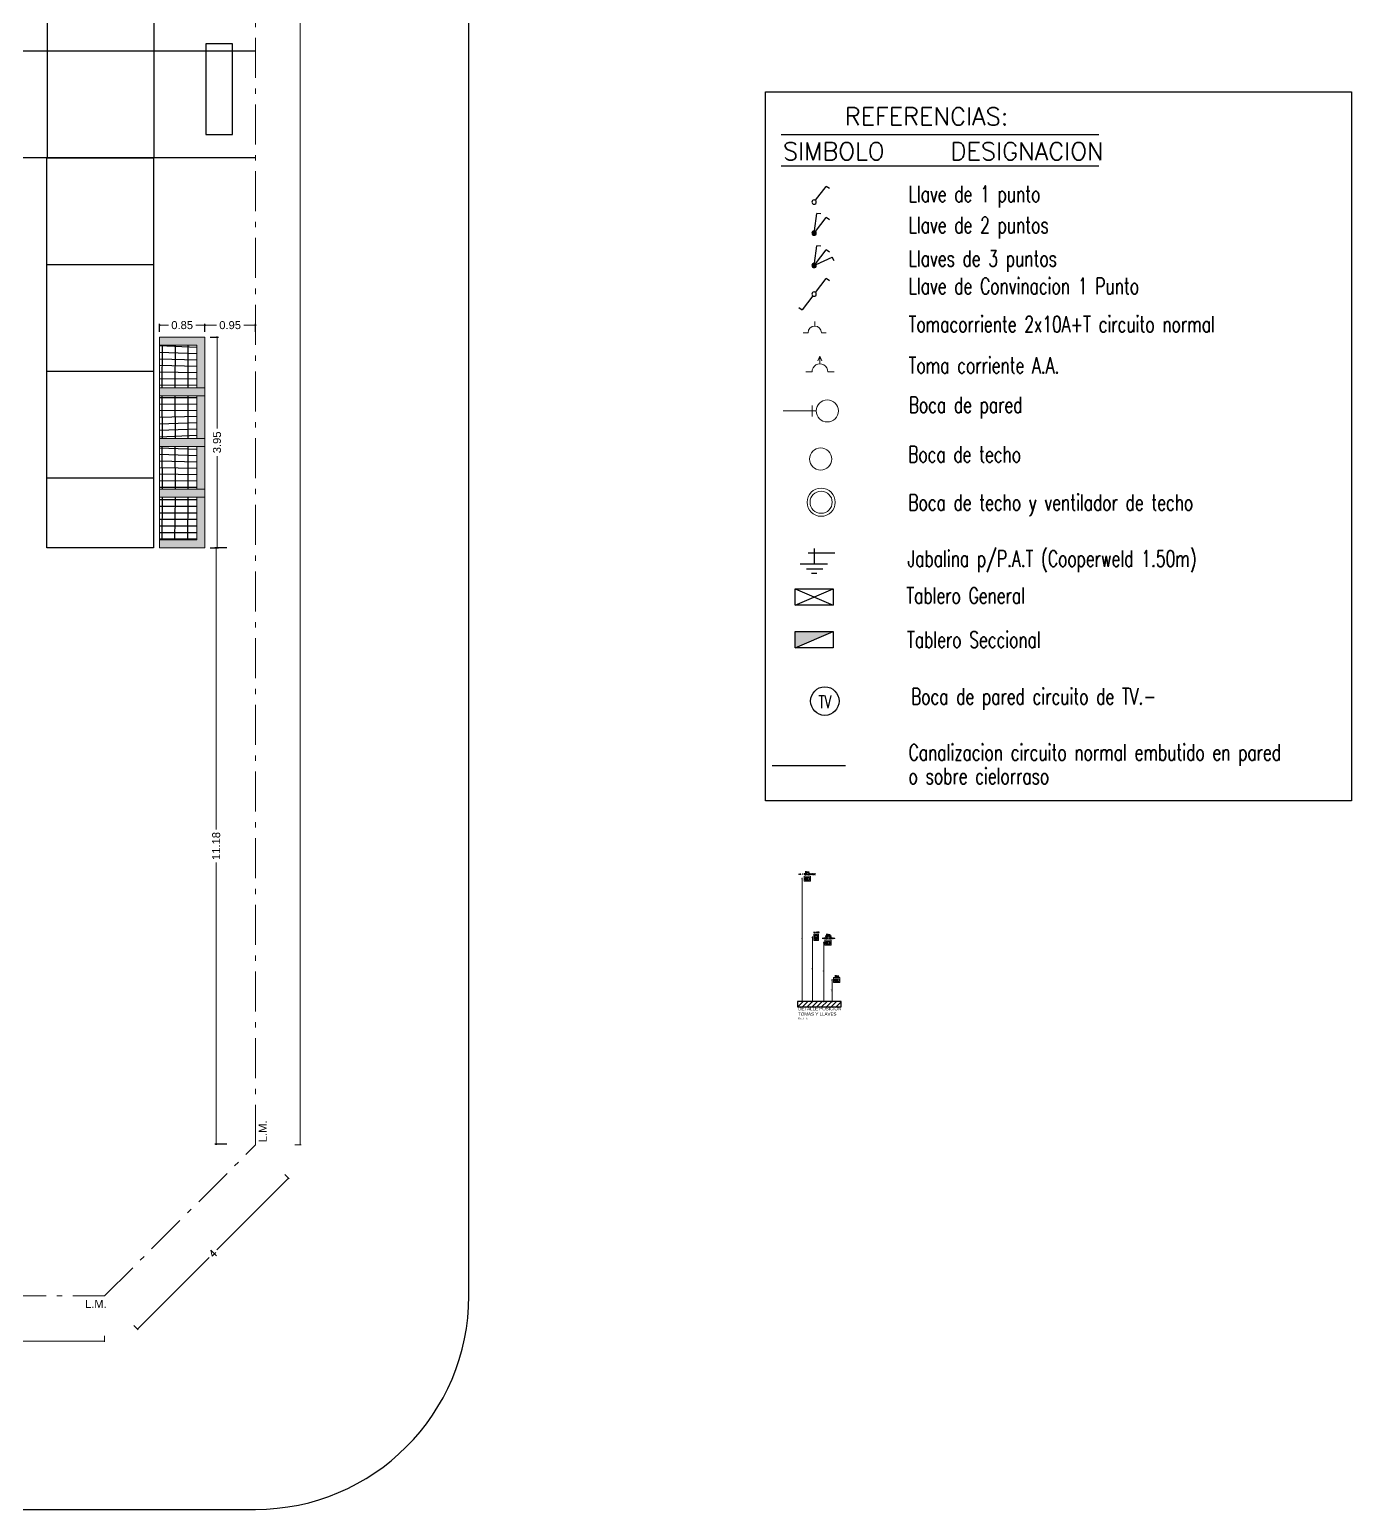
# Model space of a CAD drawing. Header units: metres. Extents: x 5593058 to 5593183, y 6971841 to 6972020.
# Drawn here: x 5593158.24 to 5593183.02, y 6971912.67 to 6971940.41 of the extents above; entities that cross this region are included whole.
import ezdxf
from ezdxf.enums import TextEntityAlignment as Align

# ---------------------------------------------------------------- set-up
doc = ezdxf.new("R2010")
doc.units = ezdxf.units.M
doc.header["$LTSCALE"] = 0.1
doc.header["$PDMODE"] = 35
doc.header["$PDSIZE"] = -3
doc.linetypes.add('CONTINUA', pattern=[0])
doc.linetypes.add('RAYA-PUNTO', pattern=[0.625, 0.375, -0.1, 0.05, -0.1])
for name, color, linetype in [('00 veredas', 252, 'Continuous'), ('A - AMOBLAMIENTO', 8, 'Continuous'), ('A - VISTA .5', 8, 'Continuous'), ('A - VISTA 05', 8, 'Continuous'), ('A- HACH_MURO', 10, 'Continuous'), ('ARTEF', 10, 'Continuous'), ('DEBIL-1', 3, 'Continuous'), ('ELECTRI', 5, 'Continuous'), ('FUERTE-1', 3, 'Continuous'), ('I-ELECTRICA COTAS', 8, 'Continuous'), ('SIMBOLOGIA', 1, 'Continuous'), ('TEXTO-1', 7, 'Continuous')]:
    doc.layers.add(name, color=color, linetype=linetype)
for name, color, linetype, lineweight in [('12-Elec-Fuertes', 6, 'Continuous', 30), ('A - COTAS 100', 253, 'Continuous', 0), ('A - VISTA 1', 1, 'Continuous', 20), ('A Eje', 1, 'RAYA-PUNTO', 0), ('A-COTAS 1.200', 9, 'Continuous', 0), ('A-MUROS', 3, 'Continuous', 0), ('A-PLANILLA LOCALES', 2, 'Continuous', 0), ('I-ELECTRICA', 10, 'Continuous', 20)]:
    doc.layers.add(name, color=color, linetype=linetype, lineweight=lineweight)
doc.styles.add('arial', font='arial.ttf')
doc.styles.add('ROMANS', font='romans')
doc.styles.get("Standard").update_dxf_attribs({"font": 'simplex.shx'})
doc.styles.add('T15', font='romans.shx', dxfattribs={"height": 0.15})
doc.dimstyles.new('10- COTAS PARCIALES EPGC', dxfattribs={"dimscale": 10, "dimtxt": 0.0018, "dimasz": 0.0025, "dimexe": 0.001, "dimexo": 0.001, "dimgap": 0.0005, "dimtad": 1, "dimzin": 1, "dimdsep": 46, "dimtxsty": 'arial', "dimblk": 'DOTSMALL', "dimcen": 0.009, "dimdle": 0.0015, "dimclrd": 1, "dimclre": 1, "dimclrt": 256, "dimazin": 0, "dimtfac": 1, "dimtmove": 2, "dimatfit": 2, "dimldrblk": 'DOTSMALL', "dimfxl": 0.001, "dimfxlon": 1, "dimtolj": 2, "dimtzin": 0, "dimlwd": -1, "dimlwe": -1, "dimarcsym": 0})
doc.dimstyles.new('EST-1.100', dxfattribs={"dimtxt": 0.15, "dimasz": 0.01, "dimexe": 0.015, "dimexo": 0, "dimgap": 0.05, "dimtad": 0, "dimtxsty": 'Standard', "dimblk": 'DOT', "dimcen": 0.02, "dimclrd": 256, "dimclre": 256, "dimclrt": 256, "dimazin": 0, "dimtfac": 1, "dimtmove": 0, "dimatfit": 3, "dimfxl": 0.1, "dimfxlon": 1, "dimlwd": -1, "dimlwe": -1, "dimarcsym": 0})
doc.dimstyles.new('MARQ 100', dxfattribs={"dimscale": 0.1, "dimtxt": 1.5, "dimasz": 0.3, "dimexe": 0.25, "dimexo": 1, "dimtad": 0, "dimzin": 1, "dimdsep": 46, "dimtxsty": 'arial', "dimblk": 'BOXFILLED', "dimcen": 2.5, "dimclrd": 256, "dimclre": 256, "dimclrt": 256, "dimazin": 0, "dimtfac": 1, "dimtmove": 2, "dimatfit": 3, "dimldrblk": 'DOTSMALL', "dimfxl": 2, "dimfxlon": 1, "dimlwd": -1, "dimarcsym": 0})

# ---------------------------------------------------------------- blocks, each defined once
blk = doc.blocks.new('PARRI')
at = {"layer": 'A - VISTA 05'}
h = blk.add_hatch(dxfattribs=at)
h.set_pattern_fill('_U', color=256, scale=0.24, angle=90, pattern_type=0)
h.set_pattern_definition([(90, (-0.150000000372529, -0.9499999992549419), (-0.24, 1.469576158976824e-17), [])])
h.paths.add_polyline_path([(-0.8500000005587935, -0.150000000372529), (-0.150000000372529, -0.150000000372529), (-0.150000000372529, -0.9499999992549419), (-0.8500000005587935, -0.9499999992549419)])
h = blk.add_hatch(dxfattribs=at)
h.set_pattern_fill('_U', color=256, scale=0.12, pattern_type=0)
h.set_pattern_definition([(0, (-5593160.826555823, -6971936.769775786), (0, 0.12), [])])
h.paths.add_polyline_path([(-0.8500000005587935, -0.150000000372529), (-0.150000000372529, -0.150000000372529), (-0.150000000372529, -0.9499999992549419), (-0.8500000005587935, -0.9499999992549419)])
at = {"layer": 'A - VISTA 1'}
blk.add_lwpolyline([(-0.8500000005587935, -0.150000000372529), (-0.150000000372529, -0.150000000372529), (-0.150000000372529, -0.9499999992549419), (-0.8500000005587935, -0.9499999992549419)], close=True, dxfattribs=at)
at = {"layer": 'A-MUROS'}
blk.add_lwpolyline([(-0.8500000005587935, -0.9499999992549419), (-0.150000000372529, -0.9499999992549419), (-0.150000000372529, -0.150000000372529), (-0.8500000005587935, -0.150000000372529), (-0.8500000005587935, 0), (0, 0), (0, -1.099999999627471), (-0.8500000005587935, -1.099999999627471), (-0.8500000005587935, -0.9499999992549419)], dxfattribs=at)
blk = doc.blocks.new('_Dot')
at = {"color": 0, "linetype": 'ByBlock', "lineweight": -2}
blk.add_line((-0.5, 0), (-1, 0), dxfattribs=at)
at = {"color": 0, "linetype": 'ByBlock', "const_width": 0.5}
blk.add_lwpolyline([(-0.25, 0, 1), (0.25, 0, 1)], format="xyb", close=True, dxfattribs=at)
blk = doc.blocks.new('*D136')
at = {"layer": 'A - COTAS 100', "transparency": 16777216}
for p, q in [((5593163.214174974, 6971973.740013712), (5593163.329174974, 6971973.740013712)), ((5593163.314174974, 6971973.730013712), (5593163.314174974, 6971946.973585141)), ((5593163.314174974, 6971919.510013712), (5593163.314174974, 6971946.266442283)), ((5593163.214174974, 6971919.500013712), (5593163.329174974, 6971919.500013712))]:
    blk.add_line(p, q, dxfattribs=at)
at = {"layer": 'Defpoints', "color": 0, "transparency": 16777216}
for p in [(5593162.472498879, 6971973.740013712), (5593162.472498879, 6971919.500013712), (5593163.314174974, 6971919.500013712)]:
    blk.add_point(p, dxfattribs=at)
at = {"layer": 'A - COTAS 100', "transparency": 16777216, "xscale": 0.01, "yscale": 0.01, "zscale": 0.01}
for p, rotation in [((5593163.314174974, 6971973.740013712), 90), ((5593163.314174974, 6971919.500013712), 270)]:
    blk.add_blockref('_Dot', p, dxfattribs=dict(at, rotation=rotation))
at = {"layer": 'A - COTAS 100', "transparency": 16777216, "insert": (5593163.314174975, 6971946.620013709), "char_height": 0.15, "attachment_point": 5, "rotation": 90}
blk.add_mtext('54,24', dxfattribs=at)
blk = doc.blocks.new('*D137')
at = {"layer": 'A - COTAS 100', "transparency": 16777216}
for p, q in [((5593163.022984118, 6971918.949528467), (5593163.104301398, 6971918.868211187)), ((5593163.086623728, 6971918.871746722), (5593161.751930856, 6971917.53705385)), ((5593160.270765862, 6971916.055888856), (5593161.605458737, 6971917.390581731)), ((5593160.192984117, 6971916.119528466), (5593160.274301397, 6971916.038211186))]:
    blk.add_line(p, q, dxfattribs=at)
at = {"layer": 'Defpoints', "color": 0, "transparency": 16777216}
for p in [(5593162.472498877, 6971919.500013708), (5593163.093694796, 6971918.878817789), (5593159.642498876, 6971916.670013707)]:
    blk.add_point(p, dxfattribs=at)
at = {"layer": 'A - COTAS 100', "transparency": 16777216, "xscale": 0.01, "yscale": 0.01, "zscale": 0.01}
for p, rotation in [((5593163.093694796, 6971918.878817789), 45), ((5593160.263694795, 6971916.048817788), 225)]:
    blk.add_blockref('_Dot', p, dxfattribs=dict(at, rotation=rotation))
at = {"layer": 'A - COTAS 100', "transparency": 16777216, "insert": (5593161.678694797, 6971917.463817789), "char_height": 0.15, "attachment_point": 5, "rotation": 45}
blk.add_mtext('4', dxfattribs=at)
blk = doc.blocks.new('*D138')
at = {"layer": 'A - COTAS 100', "transparency": 16777216}
for p, q in [((5593128.572498878, 6971915.924941453), (5593128.572498878, 6971915.809941453)), ((5593159.642498877, 6971915.924941453), (5593159.642498877, 6971915.809941453)), ((5593128.582498878, 6971915.824941453), (5593143.771784592, 6971915.824941453)), ((5593159.632498877, 6971915.824941453), (5593144.443213163, 6971915.824941453))]:
    blk.add_line(p, q, dxfattribs=at)
at = {"layer": 'Defpoints', "color": 0, "transparency": 16777216}
for p in [(5593128.572498878, 6971916.670013708), (5593159.642498877, 6971916.670013708), (5593128.572498878, 6971915.824941453)]:
    blk.add_point(p, dxfattribs=at)
at = {"layer": 'A - COTAS 100', "transparency": 16777216, "xscale": 0.01, "yscale": 0.01, "zscale": 0.01, "rotation": 180}
blk.add_blockref('_Dot', (5593128.572498878, 6971915.824941453), dxfattribs=at)
at = {"layer": 'A - COTAS 100', "transparency": 16777216, "xscale": 0.01, "yscale": 0.01, "zscale": 0.01}
blk.add_blockref('_Dot', (5593159.642498877, 6971915.824941453), dxfattribs=at)
at = {"layer": 'A - COTAS 100', "transparency": 16777216, "insert": (5593144.107498878, 6971915.824941453), "char_height": 0.15, "attachment_point": 5}
blk.add_mtext('31,07', dxfattribs=at)
blk = doc.blocks.new('Lave 1 punto')
for p in [(0.02197401771536533, 0.04721952964291631), (0.1154042828823094, 0.4750075885272054)]:
    blk.add_line(p, (0.1992683335427046, 0.4282037588490084))
blk.add_circle((0, 0), 0.05208206442001519)
blk = doc.blocks.new('Llave Combinada')
at = {"zscale": 0.7354918856893543}
for xscale, yscale, rotation in [(-0.7354918856893592, 0.7354918856893279, 297.1863345444498), (-0.7354918856893581, 0.7354918856893278, 117.7131935370889)]:
    blk.add_blockref('Lave 1 punto', (0, 0), dxfattribs=dict(at, xscale=xscale, yscale=yscale, rotation=rotation))
blk = doc.blocks.new('BL-TS')
at = {"layer": '12-Elec-Fuertes', "lineweight": -2}
blk.add_hatch(color=1, dxfattribs=at).paths.add_polyline_path([(0.6037643985473551, 0.2585839584789937), (0, 0.2585839584789937), (0, 0)])
at = {"layer": '12-Elec-Fuertes', "color": 1, "lineweight": -2}
blk.add_lwpolyline([(0, 0), (0, 0.2585839584789937), (0.6037643985473551, 0.2585839584789937), (0.6037643985473551, 0)], close=True, dxfattribs=at)
blk.add_lwpolyline([(0, 0), (0.6037643985473551, 0.2585839584789937)], dxfattribs=at)
blk = doc.blocks.new('TOM')
at = {"layer": 'I-ELECTRICA'}
for p, q in [((784.2311070836607, -255.9094332685756, 30.33813205925457), (784.2311070836607, -255.9836395532273, 30.33813205925457)), ((784.1243223743644, -256.0904242625237, 30.33813205925457), (784.0501160897127, -256.0904242625237, 30.33813205925457)), ((784.4120980776088, -256.0904242625236, 30.33813205925457), (784.3378917929571, -256.0904242625236, 30.33813205925457))]:
    blk.add_line(p, q, dxfattribs=at)
blk.add_arc((784.2311070836607, -256.0904242625237, 30.33813205925457), 0.106784709296355, 0, 180, dxfattribs=at)
blk = doc.blocks.new('bloque nuevo')
at = {"layer": 'I-ELECTRICA'}
for p, q in [((0, 0.2999999999996419), (0, -3.694822225952521e-13)), ((0, 0.2999999999996419), (0, -3.694822225952521e-13)), ((0.04999999999998295, 0.2633825366300755), (-0.05000000000001137, 0.2633825366300755)), ((0.04999999999998295, 0.2633825366300755), (-0.05000000000001137, 0.2633825366300755))]:
    blk.add_line(p, q, dxfattribs=at)
blk.add_circle((-1.4210854715202e-14, 0.3999999999996078), 0.1, dxfattribs=at)
blk.add_circle((-1.4210854715202e-14, 0.3999999999996078), 0.1, dxfattribs=at)
blk = doc.blocks.new('dgsgsg')
at = {"layer": 'I-ELECTRICA'}
for p, q in [((2115.289614569642, 1476.837247818272, -2.367448982610727e-08), (2115.26493467448, 1476.778241136134, -2.367448982610727e-08)), ((2115.289614569642, 1476.740287002579), (2115.289614569642, 1476.837247818271)), ((2115.289614569641, 1476.837247818272, -2.367448982610727e-08), (2115.314294464804, 1476.778241136134, -2.367448982610727e-08)), ((2115.189614569642, 1476.640287002579), (2115.110848135793, 1476.640287002579)), ((2115.389614569642, 1476.640287002579), (2115.468381003491, 1476.640287002579))]:
    blk.add_line(p, q, dxfattribs=at)
blk.add_arc((2115.289614569642, 1476.640287002579), 0.1, 359.9999999999218, 179.9999999999218, dxfattribs=at)
blk = doc.blocks.new('_DotSmall')
at = {"color": 0, "linetype": 'ByBlock', "const_width": 0.5}
blk.add_lwpolyline([(-0.0625, 0, 1), (0.0625, 0, 1)], format="xyb", close=True, dxfattribs=at)
blk = doc.blocks.new('*D252')
at = {"layer": 'Defpoints', "color": 0, "transparency": 16777216}
for p in [(5593173.304815945, 6971922.591708017), (5593173.281194409, 6971922.191708016), (5593173.304815945, 6971922.191708016)]:
    blk.add_point(p, dxfattribs=at)
at = {"layer": 'I-ELECTRICA', "color": 1, "linetype": 'CONTINUA', "transparency": 16777216}
for p, q in [((5593173.291194409, 6971922.591708017), (5593173.27119441, 6971922.591708017)), ((5593173.291194409, 6971922.191708016), (5593173.27119441, 6971922.191708016))]:
    blk.add_line(p, q, dxfattribs=at)
at = {"layer": 'I-ELECTRICA', "color": 1, "transparency": 16777216}
blk.add_line((5593173.281194409, 6971922.606708016), (5593173.281194409, 6971922.176708017), dxfattribs=at)
at = {"layer": 'I-ELECTRICA', "color": 1, "transparency": 16777216, "xscale": 0.025, "yscale": 0.025, "zscale": 0.025}
for p, rotation in [((5593173.281194409, 6971922.591708017), 90), ((5593173.281194409, 6971922.191708016), 270)]:
    blk.add_blockref('_DotSmall', p, dxfattribs=dict(at, rotation=rotation))
at = {"layer": 'I-ELECTRICA', "transparency": 16777216, "insert": (5593173.267004097, 6971922.391708014), "char_height": 0.018, "attachment_point": 5, "rotation": 90, "style": 'arial'}
blk.add_mtext('\\A2;0.40', dxfattribs=at)
blk = doc.blocks.new('*D253')
at = {"layer": 'Defpoints', "color": 0, "transparency": 16777216}
for p in [(5593173.144245333, 6971923.291708017), (5593173.126177147, 6971922.191708016), (5593173.144245333, 6971922.191708016)]:
    blk.add_point(p, dxfattribs=at)
at = {"layer": 'I-ELECTRICA', "color": 1, "linetype": 'CONTINUA', "transparency": 16777216}
for p, q in [((5593173.134245333, 6971923.291708017), (5593173.116177147, 6971923.291708017)), ((5593173.134245333, 6971922.191708016), (5593173.116177147, 6971922.191708016))]:
    blk.add_line(p, q, dxfattribs=at)
at = {"layer": 'I-ELECTRICA', "color": 1, "transparency": 16777216}
blk.add_line((5593173.126177147, 6971923.306708016), (5593173.126177147, 6971922.176708017), dxfattribs=at)
at = {"layer": 'I-ELECTRICA', "color": 1, "transparency": 16777216, "xscale": 0.025, "yscale": 0.025, "zscale": 0.025}
for p, rotation in [((5593173.126177147, 6971923.291708017), 90), ((5593173.126177147, 6971922.191708016), 270)]:
    blk.add_blockref('_DotSmall', p, dxfattribs=dict(at, rotation=rotation))
at = {"layer": 'I-ELECTRICA', "transparency": 16777216, "insert": (5593173.111986835, 6971922.741708014), "char_height": 0.018, "attachment_point": 5, "rotation": 90, "style": 'arial'}
blk.add_mtext('\\A2;1.10', dxfattribs=at)
blk = doc.blocks.new('*D254')
at = {"layer": 'Defpoints', "color": 0, "transparency": 16777216}
for p in [(5593172.939013829, 6971923.391708016), (5593172.912164237, 6971922.191708016), (5593172.939013829, 6971922.191708016)]:
    blk.add_point(p, dxfattribs=at)
at = {"layer": 'I-ELECTRICA', "color": 1, "linetype": 'CONTINUA', "transparency": 16777216}
for p, q in [((5593172.922164237, 6971923.391708016), (5593172.902164238, 6971923.391708016)), ((5593172.922164237, 6971922.191708016), (5593172.902164238, 6971922.191708016))]:
    blk.add_line(p, q, dxfattribs=at)
at = {"layer": 'I-ELECTRICA', "color": 1, "transparency": 16777216}
blk.add_line((5593172.912164237, 6971923.406708016), (5593172.912164237, 6971922.176708017), dxfattribs=at)
at = {"layer": 'I-ELECTRICA', "color": 1, "transparency": 16777216, "xscale": 0.025, "yscale": 0.025, "zscale": 0.025}
for p, rotation in [((5593172.912164237, 6971923.391708016), 90), ((5593172.912164237, 6971922.191708016), 270)]:
    blk.add_blockref('_DotSmall', p, dxfattribs=dict(at, rotation=rotation))
at = {"layer": 'I-ELECTRICA', "transparency": 16777216, "insert": (5593172.897973925, 6971922.791708013), "char_height": 0.018, "attachment_point": 5, "rotation": 90, "style": 'arial'}
blk.add_mtext('\\A2;1.20', dxfattribs=at)
blk = doc.blocks.new('*D255')
at = {"layer": 'Defpoints', "color": 0, "transparency": 16777216}
for p in [(5593172.755000806, 6971924.491708017), (5593172.719620336, 6971922.191708016), (5593173.308384341, 6971922.191708016)]:
    blk.add_point(p, dxfattribs=at)
at = {"layer": 'I-ELECTRICA', "color": 1, "linetype": 'CONTINUA', "transparency": 16777216}
for p, q in [((5593172.729620336, 6971924.491708017), (5593172.709620336, 6971924.491708017)), ((5593172.729620336, 6971922.191708016), (5593172.709620336, 6971922.191708016))]:
    blk.add_line(p, q, dxfattribs=at)
at = {"layer": 'I-ELECTRICA', "color": 1, "transparency": 16777216}
blk.add_line((5593172.719620336, 6971924.506708017), (5593172.719620336, 6971922.176708017), dxfattribs=at)
at = {"layer": 'I-ELECTRICA', "color": 1, "transparency": 16777216, "xscale": 0.025, "yscale": 0.025, "zscale": 0.025}
for p, rotation in [((5593172.719620336, 6971924.491708017), 90), ((5593172.719620336, 6971922.191708016), 270)]:
    blk.add_blockref('_DotSmall', p, dxfattribs=dict(at, rotation=rotation))
at = {"layer": 'I-ELECTRICA', "transparency": 16777216, "insert": (5593172.705423884, 6971923.341708014), "char_height": 0.018, "attachment_point": 5, "rotation": 90, "style": 'arial'}
blk.add_mtext('\\A2;2.30', dxfattribs=at)
blk = doc.blocks.new('ajshkjshdak')
at = {"color": 7}
for points in [[(2908.084665352972, 1182.430722017896), (2908.084665352972, 1182.520722017895), (2908.204665352971, 1182.520722017895), (2908.204665352971, 1182.430722017896), (2908.084665352972, 1182.430722017896)], [(2908.104665352972, 1182.450722017895), (2908.124665352972, 1182.450722017895), (2908.124665352972, 1182.500722017895)], [(2908.124665352972, 1182.450722017895), (2908.144665352972, 1182.450722017895), (2908.144665352972, 1182.500722017895)], [(2908.144665352972, 1182.450722017895), (2908.164665352971, 1182.450722017895), (2908.164665352971, 1182.500722017895)]]:
    blk.add_lwpolyline(points, dxfattribs=at)
blk.add_lwpolyline([(2908.104665352972, 1182.450722017895), (2908.104665352972, 1182.500722017895), (2908.184665352971, 1182.500722017895), (2908.184665352971, 1182.450722017895)], close=True, dxfattribs=at)
blk = doc.blocks.new('_BoxFilled')
at = {"color": 0, "linetype": 'ByBlock', "lineweight": -2}
blk.add_line((-0.5, 0), (-1, 0), dxfattribs=at)
at = {"color": 0, "linetype": 'ByBlock'}
blk.add_solid([(-0.5, 0.5), (0.5, 0.5), (-0.5, -0.5), (0.5, -0.5)], dxfattribs=at)
blk = doc.blocks.new('*D262')
at = {"layer": 'A-COTAS 1.200', "lineweight": -2, "transparency": 16777216}
for p, q in [((5593160.674399518, 6971934.743961136), (5593160.674399518, 6971934.890997846)), ((5593161.524399519, 6971934.743961136), (5593161.524399519, 6971934.890997846))]:
    blk.add_line(p, q, dxfattribs=at)
at = {"layer": 'A-COTAS 1.200', "transparency": 16777216}
for p, q in [((5593160.704399519, 6971934.865997845), (5593160.841520937, 6971934.865997845)), ((5593161.494399519, 6971934.865997845), (5593161.357278099, 6971934.865997845))]:
    blk.add_line(p, q, dxfattribs=at)
at = {"layer": 'Defpoints', "color": 0, "transparency": 16777216}
for p in [(5593161.524399519, 6971934.865997845), (5593160.674399518, 6971934.643961136), (5593161.524399519, 6971934.643961136)]:
    blk.add_point(p, dxfattribs=at)
at = {"layer": 'A-COTAS 1.200', "transparency": 16777216, "xscale": 0.03, "yscale": 0.03, "zscale": 0.03, "rotation": 180}
blk.add_blockref('_BoxFilled', (5593160.674399518, 6971934.865997845), dxfattribs=at)
at = {"layer": 'A-COTAS 1.200', "transparency": 16777216, "xscale": 0.03, "yscale": 0.03, "zscale": 0.03}
blk.add_blockref('_BoxFilled', (5593161.524399519, 6971934.865997845), dxfattribs=at)
at = {"layer": 'A-COTAS 1.200', "transparency": 16777216, "insert": (5593161.099399518, 6971934.865997845), "char_height": 0.15, "attachment_point": 5, "style": 'arial'}
blk.add_mtext('0.85', dxfattribs=at)
blk = doc.blocks.new('*D263')
at = {"layer": 'A-COTAS 1.200', "lineweight": -2, "transparency": 16777216}
for p, q in [((5593161.524399519, 6971934.743961136), (5593161.524399519, 6971934.890997846)), ((5593162.472498877, 6971934.743961136), (5593162.472498877, 6971934.890997846))]:
    blk.add_line(p, q, dxfattribs=at)
at = {"layer": 'A-COTAS 1.200', "transparency": 16777216}
for p, q in [((5593161.554399519, 6971934.865997845), (5593161.740570617, 6971934.865997845)), ((5593162.442498877, 6971934.865997845), (5593162.256327779, 6971934.865997845))]:
    blk.add_line(p, q, dxfattribs=at)
at = {"layer": 'Defpoints', "color": 0, "transparency": 16777216}
for p in [(5593161.524399519, 6971934.865997845), (5593161.524399519, 6971934.643961136), (5593162.472498877, 6971934.643961136)]:
    blk.add_point(p, dxfattribs=at)
at = {"layer": 'A-COTAS 1.200', "transparency": 16777216, "xscale": 0.03, "yscale": 0.03, "zscale": 0.03, "rotation": 180}
blk.add_blockref('_BoxFilled', (5593161.524399519, 6971934.865997845), dxfattribs=at)
at = {"layer": 'A-COTAS 1.200', "transparency": 16777216, "xscale": 0.03, "yscale": 0.03, "zscale": 0.03}
blk.add_blockref('_BoxFilled', (5593162.472498877, 6971934.865997845), dxfattribs=at)
at = {"layer": 'A-COTAS 1.200', "transparency": 16777216, "insert": (5593161.998449198, 6971934.865997845), "char_height": 0.15, "attachment_point": 5, "style": 'arial'}
blk.add_mtext('0.95', dxfattribs=at)
blk = doc.blocks.new('*D264')
at = {"layer": 'A-COTAS 1.200', "lineweight": -2, "transparency": 16777216}
for p, q in [((5593161.62439952, 6971934.64396114), (5593161.777731033, 6971934.64396114)), ((5593161.62439952, 6971930.693961143), (5593161.777731033, 6971930.693961143))]:
    blk.add_line(p, q, dxfattribs=at)
at = {"layer": 'A-COTAS 1.200', "transparency": 16777216}
for p, q in [((5593161.752731033, 6971934.61396114), (5593161.752731033, 6971932.926788563)), ((5593161.752731033, 6971930.723961143), (5593161.752731033, 6971932.41113372))]:
    blk.add_line(p, q, dxfattribs=at)
at = {"layer": 'Defpoints', "color": 0, "transparency": 16777216}
for p in [(5593161.524399521, 6971934.64396114), (5593161.524399521, 6971930.693961143), (5593161.752731033, 6971930.693961143)]:
    blk.add_point(p, dxfattribs=at)
at = {"layer": 'A-COTAS 1.200', "transparency": 16777216, "xscale": 0.03, "yscale": 0.03, "zscale": 0.03}
for p, rotation in [((5593161.752731033, 6971934.64396114), 90), ((5593161.752731033, 6971930.693961143), 270)]:
    blk.add_blockref('_BoxFilled', p, dxfattribs=dict(at, rotation=rotation))
at = {"layer": 'A-COTAS 1.200', "transparency": 16777216, "insert": (5593161.752731034, 6971932.668961138), "char_height": 0.15, "attachment_point": 5, "rotation": 90, "style": 'arial'}
blk.add_mtext('3.95', dxfattribs=at)
blk = doc.blocks.new('*D265')
at = {"layer": 'A-COTAS 1.200', "lineweight": -2, "transparency": 16777216}
for p, q in [((5593161.937731038, 6971930.693961143), (5593161.712731038, 6971930.693961143)), ((5593161.937731038, 6971919.514435405), (5593161.712731038, 6971919.514435405))]:
    blk.add_line(p, q, dxfattribs=at)
at = {"layer": 'A-COTAS 1.200', "transparency": 16777216}
for p, q in [((5593161.737731039, 6971930.663961142), (5593161.737731039, 6971925.412878356)), ((5593161.737731039, 6971919.544435405), (5593161.737731039, 6971924.795518192))]:
    blk.add_line(p, q, dxfattribs=at)
at = {"layer": 'Defpoints', "color": 0, "transparency": 16777216}
for p in [(5593162.472498879, 6971930.693961143), (5593161.737731039, 6971919.514435405), (5593162.472498879, 6971919.514435405)]:
    blk.add_point(p, dxfattribs=at)
at = {"layer": 'A-COTAS 1.200', "transparency": 16777216, "xscale": 0.03, "yscale": 0.03, "zscale": 0.03}
for p, rotation in [((5593161.737731039, 6971930.693961143), 90), ((5593161.737731039, 6971919.514435405), 270)]:
    blk.add_blockref('_BoxFilled', p, dxfattribs=dict(at, rotation=rotation))
at = {"layer": 'A-COTAS 1.200', "transparency": 16777216, "insert": (5593161.73773104, 6971925.104198271), "char_height": 0.15, "attachment_point": 5, "rotation": 90, "style": 'arial'}
blk.add_mtext('11.18', dxfattribs=at)

msp = doc.modelspace()

# ---------------------------------------------------------------- hatches: boundary and pattern name
at = {"layer": 'A - VISTA .5'}
h = msp.add_hatch(dxfattribs=at)
h.set_pattern_fill('_U', color=256, scale=2, angle=90, pattern_type=0)
h.set_pattern_definition([(90, (5593138.572498878, 6971938.004304694), (-2, 1.224646799147353e-16), [])])
h.paths.add_polyline_path([(5593162.472498877, 6971941.97001371), (5593128.572498878, 6971941.97001371), (5593128.572498878, 6971938.004304694), (5593162.472498877, 6971938.004304694)])
h = msp.add_hatch(dxfattribs=at)
h.set_pattern_fill('_U', color=256, scale=2, pattern_type=0)
h.set_pattern_definition([(0, (5593160.564399518, 6971938.004304694), (0, 2), [])])
h.paths.add_polyline_path([(5593160.56439952, 6971930.693961139), (5593160.564399518, 6971938.004304694), (5593158.564399518, 6971938.004304694), (5593158.56439952, 6971930.693961139)])
at = {"layer": 'A- HACH_MURO'}
h = msp.add_hatch(color=256, dxfattribs=at)
h.dxf.hatch_style = 1
h.paths.add_polyline_path([(5593161.524399519, 6971934.643961136), (5593160.674399518, 6971934.643961136), (5593160.674399518, 6971934.493961136), (5593161.374399519, 6971934.493961136), (5593161.374399519, 6971933.693961137), (5593161.524399519, 6971933.693961137)])
h.paths.add_polyline_path([(5593161.524399519, 6971933.693961137), (5593160.674399518, 6971933.693961137), (5593160.674399518, 6971933.543961137), (5593161.524399519, 6971933.543961137)])
h.paths.add_polyline_path([(5593161.524399519, 6971933.543961137), (5593161.374399519, 6971933.543961137), (5593161.374399519, 6971932.743961138), (5593161.524399519, 6971932.743961138)])
h.paths.add_polyline_path([(5593161.524399519, 6971932.743961138), (5593161.374399519, 6971932.743961138), (5593160.674399518, 6971932.743961138), (5593160.674399518, 6971932.593961137), (5593161.374399519, 6971932.593961137), (5593161.524399519, 6971932.593961137)])
h.paths.add_polyline_path([(5593161.524399519, 6971932.593961137), (5593161.374399519, 6971932.593961137), (5593161.374399519, 6971931.793961138), (5593161.524399519, 6971931.793961138)])
h.paths.add_polyline_path([(5593161.524399519, 6971931.793961138), (5593160.674399518, 6971931.793961138), (5593160.674399518, 6971931.643961138), (5593161.374399519, 6971931.643961138), (5593161.524399519, 6971931.643961138)])
h.paths.add_polyline_path([(5593161.524399519, 6971931.643961138), (5593161.374399519, 6971931.643961138), (5593161.374399519, 6971930.843961139), (5593160.674399518, 6971930.843961139), (5593160.674399518, 6971930.693961139), (5593161.524399519, 6971930.693961139)])
at = {"layer": 'I-ELECTRICA'}
h = msp.add_hatch(dxfattribs=at)
h.set_pattern_fill('ANSI31', color=256, scale=0.02)
h.set_pattern_definition([(45, (5591540.245481493, 6970054.686768984), (-0.04490128060534576, 0.04490128060534577), [])])
h.paths.add_polyline_path([(5593172.632200249, 6971922.091708013), (5593173.449808175, 6971922.091708013), (5593173.449808175, 6971922.191708012), (5593172.632200249, 6971922.191708012)])

# ---------------------------------------------------------------- linework, layer by layer
at = {"layer": '00 veredas', "ltscale": 20}
msp.add_lwpolyline([(5593062.472498876, 6971912.670013709), (5593162.472498877, 6971912.670013708, 0.4142135623758884), (5593166.472498877, 6971916.670013708), (5593166.472498877, 6971976.570013708, 0.4142135623675747), (5593162.472498877, 6971980.570013708), (5593062.472498878, 6971980.57001371, 0.4142135623692026), (5593058.472498878, 6971976.57001371), (5593058.472498876, 6971916.670013709, 0.4142135623796246)], format="xyb", close=True, dxfattribs=at)
at = {"layer": '00 veredas', "flags": 128}
for points in [[(5593162.472498877, 6971940.004304694), (5593128.572498878, 6971940.004304694)], [(5593162.472498877, 6971938.004304694), (5593128.572498878, 6971938.004304694)]]:
    msp.add_lwpolyline(points, dxfattribs=at)
msp.add_lwpolyline([(5593158.564399518, 6971938.004304694), (5593160.564399518, 6971938.004304694), (5593160.56439952, 6971930.693961139), (5593158.56439952, 6971930.693961139)], close=True, dxfattribs=at)
at = {"layer": 'A - AMOBLAMIENTO'}
msp.add_lwpolyline([(5593161.54130497, 6971938.438808635), (5593162.04130497, 6971938.438808635), (5593162.04130497, 6971940.138808635), (5593161.54130497, 6971940.138808635)], close=True, dxfattribs=at)
at = {"layer": 'A Eje', "ltscale": 20}
msp.add_lwpolyline([(5593065.302498876, 6971916.670013709), (5593159.642498877, 6971916.670013708), (5593162.472498877, 6971919.500013708), (5593162.472498877, 6971973.740013708), (5593159.642498877, 6971976.570013708), (5593065.302498878, 6971976.57001371), (5593062.472498878, 6971973.74001371), (5593062.472498876, 6971919.500013709)], close=True, dxfattribs=at)
at = {"layer": 'ARTEF'}
for p, q in [((5593172.948230397, 6971930.680994935), (5593172.948230397, 6971930.390683705)), ((5593173.197674658, 6971930.386164652), (5593172.68565749, 6971930.386164652)), ((5593173.105774141, 6971930.295442392), (5593172.803815299, 6971930.295442392)), ((5593172.994857582, 6971930.209671061), (5593172.894847123, 6971930.209671061)), ((5593172.160306006, 6971926.61232342), (5593173.535429469, 6971926.61232342))]:
    msp.add_line(p, q, dxfattribs=at)
at = {"layer": 'DEBIL-1', "ltscale": 0.2}
msp.add_line((5593172.83085131, 6971930.596667107), (5593173.333026185, 6971930.596667107), dxfattribs=at)
at = {"layer": 'ELECTRI', "color": 3}
msp.add_circle((5593173.145774025, 6971927.819487864), 0.2669283333689451, dxfattribs=at)
at = {"layer": 'FUERTE-1', "color": 1}
msp.add_line((5593172.586714965, 6971929.619536983), (5593173.302989741, 6971929.926307583), dxfattribs=at)
at = {"layer": 'FUERTE-1', "color": 4, "const_width": 0.04003925000534174}
for points in [[(5593172.964407466, 6971936.586736528, -1), (5593172.925297239, 6971936.595311588, -1)], [(5593172.964407466, 6971935.980355957, -1), (5593172.925297239, 6971935.988931016, -1)]]:
    msp.add_lwpolyline(points, format="xyb", close=True, dxfattribs=at)
at = {"layer": 'FUERTE-1', "color": 1}
msp.add_lwpolyline([(5593172.586714965, 6971929.926307583), (5593173.302989741, 6971929.619536983)], dxfattribs=at)
msp.add_lwpolyline([(5593172.586714965, 6971929.926307583), (5593173.302989741, 6971929.926307583), (5593173.302989741, 6971929.619536983), (5593172.586714965, 6971929.619536983)], close=True, dxfattribs=at)
at = {"layer": 'I-ELECTRICA'}
for centre, radius in [((5593173.06615715, 6971932.356464752, 2.266178446769329e-08), 0.2076109259536121), ((5593173.06615715, 6971932.356464752, 2.266178446769329e-08), 0.2076109259536121), ((5593173.076344448, 6971931.547265875, 2.266178446769315e-08), 0.2635701787920658), ((5593173.076344448, 6971931.547265875, 2.266178446769315e-08), 0.2076109259536121), ((5593173.076344448, 6971931.547265875, 2.266178446769315e-08), 0.2076109259536121)]:
    msp.add_circle(centre, radius, dxfattribs=at)
at = {"layer": 'I-ELECTRICA COTAS'}
msp.add_lwpolyline([(5593172.632200249, 6971922.091708013), (5593173.449808175, 6971922.091708013), (5593173.449808175, 6971922.191708012), (5593172.632200249, 6971922.191708012)], close=True, dxfattribs=at)
at = {"layer": 'SIMBOLOGIA', "color": 7}
for p, q in [((5593172.328515732, 6971938.438931361), (5593178.280115207, 6971938.438931361)), ((5593172.328515732, 6971937.852126611), (5593178.280115207, 6971937.852126611))]:
    msp.add_line(p, q, dxfattribs=at)
msp.add_lwpolyline([(5593172.034162723, 6971939.236875301), (5593183.015341242, 6971939.236875301), (5593183.015341242, 6971925.951643256), (5593172.034162723, 6971925.951643256)], close=True, dxfattribs=at)

# ---------------------------------------------------------------- block references
at = {"xscale": 1.186348148306422, "yscale": 1.186348148306422, "zscale": 1.186348148306422}
msp.add_blockref('BL-TS', (5593172.586714965, 6971928.820232533), dxfattribs=at)
at = {"layer": 'A-MUROS'}
for p in [(5593161.524399519, 6971934.643961136), (5593161.524399519, 6971933.693961137), (5593161.524399519, 6971932.743961138), (5593161.524399519, 6971931.793961138)]:
    msp.add_blockref('PARRI', p, dxfattribs=at)
at = {"layer": 'A-MUROS', "linetype": 'Continuous', "xscale": -1.482935185383028, "yscale": 1.482935185383028, "zscale": 1.482935185383028}
msp.add_blockref('dgsgsg', (5596309.891267844, 6969744.231286655), dxfattribs=at)
at = {"layer": 'ARTEF', "yscale": 0.785294493011548, "zscale": 0.7852944930137679}
for p, xscale, rotation in [((5593172.944852353, 6971937.17374495), -0.7852944930273703, 297.1863345459581), ((5593172.944852353, 6971936.591024058), -0.7852944930271255, 327.1863345450639), ((5593172.944852353, 6971936.591024058), -0.7852944930273703, 297.1863345459581), ((5593172.944852353, 6971935.984643486), -0.7852944930271255, 327.1863345450639), ((5593172.944852353, 6971935.984643486), -0.7852944930273703, 297.1863345459581), ((5593172.944852353, 6971935.984643486), -0.7852944930271302, 269.5993074095883)]:
    msp.add_blockref('Lave 1 punto', p, dxfattribs=dict(at, xscale=xscale, rotation=rotation))
at = {"layer": 'ARTEF'}
for name, p, xscale, yscale, zscale in [('Llave Combinada', (5593172.944852353, 6971935.447685519), 1.067713333475888, 1.067713333475888, 1.067713333475888), ('TOM', (5592242.5856949, 6972238.535062149), 1.186348148306422, 1.186348148306422, 1.186348148306422)]:
    msp.add_blockref(name, p, dxfattribs=dict(at, xscale=xscale, yscale=yscale, zscale=zscale))
at = {"layer": 'I-ELECTRICA', "xscale": 2.076109259536239, "yscale": 2.076109259536239, "zscale": 2.076109259536239, "rotation": 269.9999999977965}
msp.add_blockref('bloque nuevo', (5593172.361493807, 6971933.259073436, 2.31539687122933e-08), dxfattribs=at)
msp.add_blockref('bloque nuevo', (5593172.361493807, 6971933.259073436, 2.31539687122933e-08), dxfattribs=at)
at = {"layer": 'I-ELECTRICA'}
for p in [(5590264.670335452, 6970742.015985995), (5590265.059579978, 6970740.815985995), (5590265.220150591, 6970740.115985995)]:
    msp.add_blockref('ajshkjshdak', p, dxfattribs=at)
at = {"layer": 'I-ELECTRICA', "rotation": 90}
msp.add_blockref('ajshkjshdak', (5594355.459735845, 6969015.24704266), dxfattribs=at)

# ---------------------------------------------------------------- texts
at = {"color": 3}
for s, p in [('REFERENCIAS:', (5593173.519414776, 6971938.614190852)), ('SIMBOLO       ', (5593172.361650371, 6971937.960449123)), ('      DESIGNACION', (5593174.021469233, 6971937.960449123))]:
    msp.add_text(s, height=0.3313470378219838, dxfattribs=at).set_placement(p)
at = {"layer": 'A-PLANILLA LOCALES', "style": 'arial'}
msp.add_text('L.M.', height=0.15, rotation=90, dxfattribs=at).set_placement((5593162.685070316, 6971919.552258278))
msp.add_text('L.M.', height=0.15, dxfattribs=at).set_placement((5593159.278169235, 6971916.447553372))
at = {"layer": 'ELECTRI', "color": 7, "style": 'ROMANS', "width": 0.7}
msp.add_text('TV', height=0.2372696296612845, dxfattribs=at).set_placement((5593173.023561529, 6971927.686315199))
at = {"layer": 'I-ELECTRICA'}
for s, p in [('A.A. Y TERMOTANQUE ', (5593172.98539723, 6971924.56406593)), ('TOMA', (5593172.852627957, 6971924.600785185)), ('LLAVES', (5593173.039242718, 6971923.473673589)), ('MESADA COCINA', (5593173.336194488, 6971923.36241651)), ('SECTOR ', (5593173.284996256, 6971923.398011556)), ('TOMA', (5593173.247155149, 6971923.431382299)), ('TOMA', (5593173.407891341, 6971922.653997935))]:
    msp.add_text(s, height=0.0225, dxfattribs=at).set_placement(p, align=Align.RIGHT)
at = {"layer": 'I-ELECTRICA COTAS', "insert": (5593172.645650325, 6971922.084099812), "char_height": 0.06, "width": 2.049047291376928, "attachment_point": 1, "style": 'arial'}
msp.add_mtext('{\\C5;DETALLE POSICIÓN \\PTOMAS Y LLAVES} {\\H0.5x;\\C3;\\PEsc. 1:10}', dxfattribs=at)
at = {"layer": 'TEXTO-1', "color": 7, "linetype": 'Continuous', "style": 'T15', "width": 0.7}
for s, p in [('Llave de 1 punto', (5593174.717234325, 6971937.17374495)), ('Llave de 2 puntos', (5593174.717234325, 6971936.591024058)), ('Llaves de 3 puntos', (5593174.716670856, 6971935.964093942)), ('Llave de Convinacion 1 Punto', (5593174.716670856, 6971935.447685519)), ('Tomacorriente 2x10A+T circuito normal', (5593174.716670856, 6971934.732338779)), ('Toma corriente A.A.', (5593174.717136935, 6971933.96166929, 6.474796148745766e-09)), ('Boca de pared', (5593174.718172335, 6971933.220284417, 6.474796148746603e-09)), ('Boca de techo', (5593174.709023543, 6971932.294198293, 6.474796148746478e-09)), ('Boca de techo y ventilador de techo', (5593174.711614113, 6971931.391236019, 6.474796148746437e-09)), ('Jabalina p/P.A.T (Cooperweld 1.50m)', (5593174.694859905, 6971930.339345371)), ('Tablero General', (5593174.674896894, 6971929.646101876)), ('Tablero Seccional', (5593174.687656914, 6971928.820232533)), ('Boca de pared circuito de TV.-', (5593174.762003163, 6971927.755478805)), ('Canalizacion circuito normal embutido en pared ', (5593174.716670856, 6971926.707042022)), ('o sobre cielorraso', (5593174.716670856, 6971926.262910063))]:
    msp.add_text(s, height=0.3037051259664441, dxfattribs=at).set_placement(p)

# ---------------------------------------------------------------- dimensions: what is measured, and where the dimension line sits
at = {"layer": 'A - COTAS 100'}
dim = msp.add_linear_dim(base=(5593163.314174974, 6971919.500013712), p1=(5593162.472498877, 6971973.740013708), p2=(5593162.472498877, 6971919.500013708), angle=90, dimstyle='EST-1.100', override={"dimtmove": 1}, dxfattribs=at)
dim.commit()
dim.dimension.update_dxf_attribs({"geometry": '*D136', "text_midpoint": (5593163.314174975, 6971946.620013709)})
dim = msp.add_aligned_dim(p1=(5593159.642498877, 6971916.670013708), p2=(5593162.472498877, 6971919.500013708), distance=-0.878503693371483, dimstyle='EST-1.100', override={"dimtmove": 1}, dxfattribs=at)
dim.commit()
dim.dimension.update_dxf_attribs({"geometry": '*D137', "text_midpoint": (5593161.678694797, 6971917.463817789)})
dim = msp.add_linear_dim(base=(5593128.572498878, 6971915.824941453), p1=(5593159.642498877, 6971916.670013708), p2=(5593128.572498878, 6971916.670013708), dimstyle='EST-1.100', override={"dimtmove": 1}, dxfattribs=at)
dim.commit()
dim.dimension.update_dxf_attribs({"geometry": '*D138', "text_midpoint": (5593144.107498878, 6971915.824941453)})
at = {"layer": 'A-COTAS 1.200'}
for p1, picture, middle in [((5593160.674399518, 6971934.643961136), '*D262', (5593161.099399518, 6971934.865997845)), ((5593162.472498877, 6971934.643961136), '*D263', (5593161.998449198, 6971934.865997845))]:
    dim = msp.add_linear_dim(base=(5593161.524399519, 6971934.865997845), p1=p1, p2=(5593161.524399519, 6971934.643961136), dimstyle='MARQ 100', dxfattribs=at)
    dim.commit()
    dim.dimension.update_dxf_attribs({"geometry": picture, "text_midpoint": middle})
for base, p1, p2, picture, middle in [((5593161.752731033, 6971930.693961143), (5593161.524399519, 6971934.643961136), (5593161.524399519, 6971930.693961139), '*D264', (5593161.752731034, 6971932.668961138)), ((5593161.737731039, 6971919.514435405), (5593162.472498877, 6971930.693961139), (5593162.472498877, 6971919.514435401), '*D265', (5593161.73773104, 6971925.104198271))]:
    dim = msp.add_linear_dim(base=base, p1=p1, p2=p2, angle=90, dimstyle='MARQ 100', dxfattribs=at)
    dim.commit()
    dim.dimension.update_dxf_attribs({"geometry": picture, "text_midpoint": middle})
at = {"layer": 'I-ELECTRICA', "color": 7}
for base, p1, p2, picture, middle in [((5593172.719620336, 6971922.191708016), (5593172.755000805, 6971924.491708013), (5593173.308384339, 6971922.191708012), '*D255', (5593172.705423884, 6971923.341708014)), ((5593172.912164237, 6971922.191708016), (5593172.939013828, 6971923.391708013), (5593172.939013828, 6971922.191708012), '*D254', (5593172.897973925, 6971922.791708013)), ((5593173.126177147, 6971922.191708016), (5593173.144245331, 6971923.291708013), (5593173.144245331, 6971922.191708012), '*D253', (5593173.111986835, 6971922.741708014)), ((5593173.281194409, 6971922.191708016), (5593173.304815943, 6971922.591708013), (5593173.304815943, 6971922.191708012), '*D252', (5593173.267004097, 6971922.391708014))]:
    dim = msp.add_linear_dim(base=base, p1=p1, p2=p2, angle=90, dimstyle='10- COTAS PARCIALES EPGC', dxfattribs=at)
    dim.commit()
    dim.dimension.update_dxf_attribs({"geometry": picture, "text_midpoint": middle})

doc.saveas('drawing.dxf')
